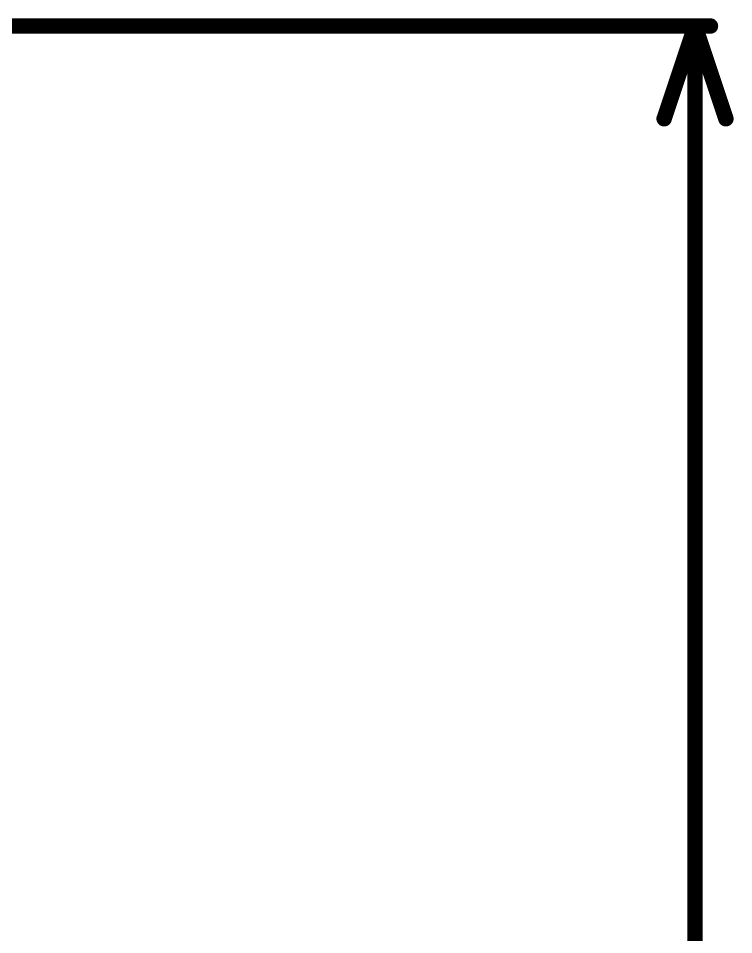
# Model space of a CAD drawing. Header units: inches. Extents: x -6 to 385, y -2 to 102.
# Drawn here: x 85.88 to 97.63, y 30.06 to 45.13 of the extents above; entities that cross this region are included whole.
import ezdxf

# ---------------------------------------------------------------- set-up
doc = ezdxf.new("R2010")
doc.units = ezdxf.units.IN
doc.layers.add('Dimensions', color=6, linetype='Continuous')

msp = doc.modelspace()

# ---------------------------------------------------------------- linework, layer by layer
at = {"layer": 'Dimensions'}
for points in [[(79.914, 45, 0.254, 0.254, 0), (97.254, 45, 0.254, 0.254, 0)], [(96.492, 43.476, 0.254, 0.254, 0), (97, 45, 0.254, 0.254, 0)], [(97, 45, 0.254, 0.254, 0), (97.508, 43.476, 0.254, 0.254, 0)], [(97, 27.451, 0.254, 0.254, 0), (97, 45, 0.254, 0.254, 0)]]:
    msp.add_lwpolyline(points, format="xyseb", dxfattribs=at)
for points in [[(96.936, 45, 0.127, 0.127, 1), (97.063, 45, 0.127, 0.127, 1)], [(96.936, 45, 0.127, 0.127, 1), (97.063, 45, 0.127, 0.127, 1)], [(96.936, 45, 0.127, 0.127, 1), (97.063, 45, 0.127, 0.127, 1)], [(97.19, 45, 0.127, 0.127, 1), (97.317, 45, 0.127, 0.127, 1)], [(96.428, 43.476, 0.127, 0.127, 1), (96.555, 43.476, 0.127, 0.127, 1)], [(97.444, 43.476, 0.127, 0.127, 1), (97.571, 43.476, 0.127, 0.127, 1)]]:
    msp.add_lwpolyline(points, format="xyseb", close=True, dxfattribs=at)

doc.saveas('drawing.dxf')
